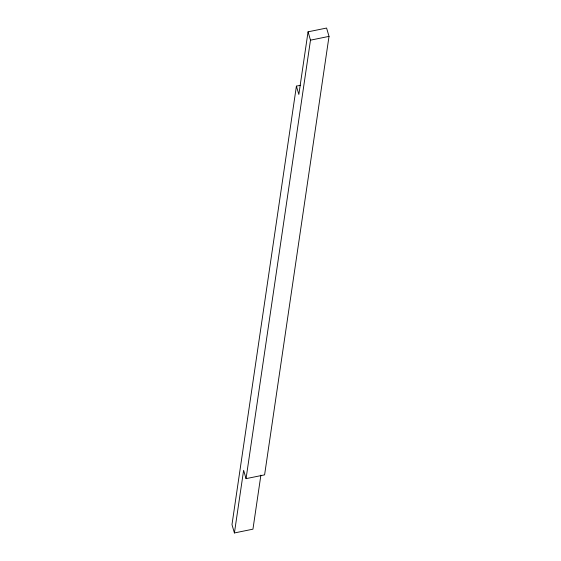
<?xml version="1.0" encoding="UTF-8"?>
<svg xmlns="http://www.w3.org/2000/svg" width="561" height="561" viewBox="0 0 561 561"><rect width="100%" height="100%" fill="white"/><g stroke="black" fill="none" stroke-linecap="round" stroke-linejoin="round"><path stroke-width="0.84" d="M300.619 85.272L296.404 86.128L231.981 524.619L234.414 532.95L252.948 529.177L260.893 475.118M234.414 532.95L243.621 470.307L246.055 478.645L264.596 474.872L329.019 36.381L326.586 28.05L308.052 31.823L298.845 94.465L296.404 86.128M246.055 478.645L310.485 40.161L308.052 31.823M310.485 40.161L329.019 36.381"/></g></svg>
